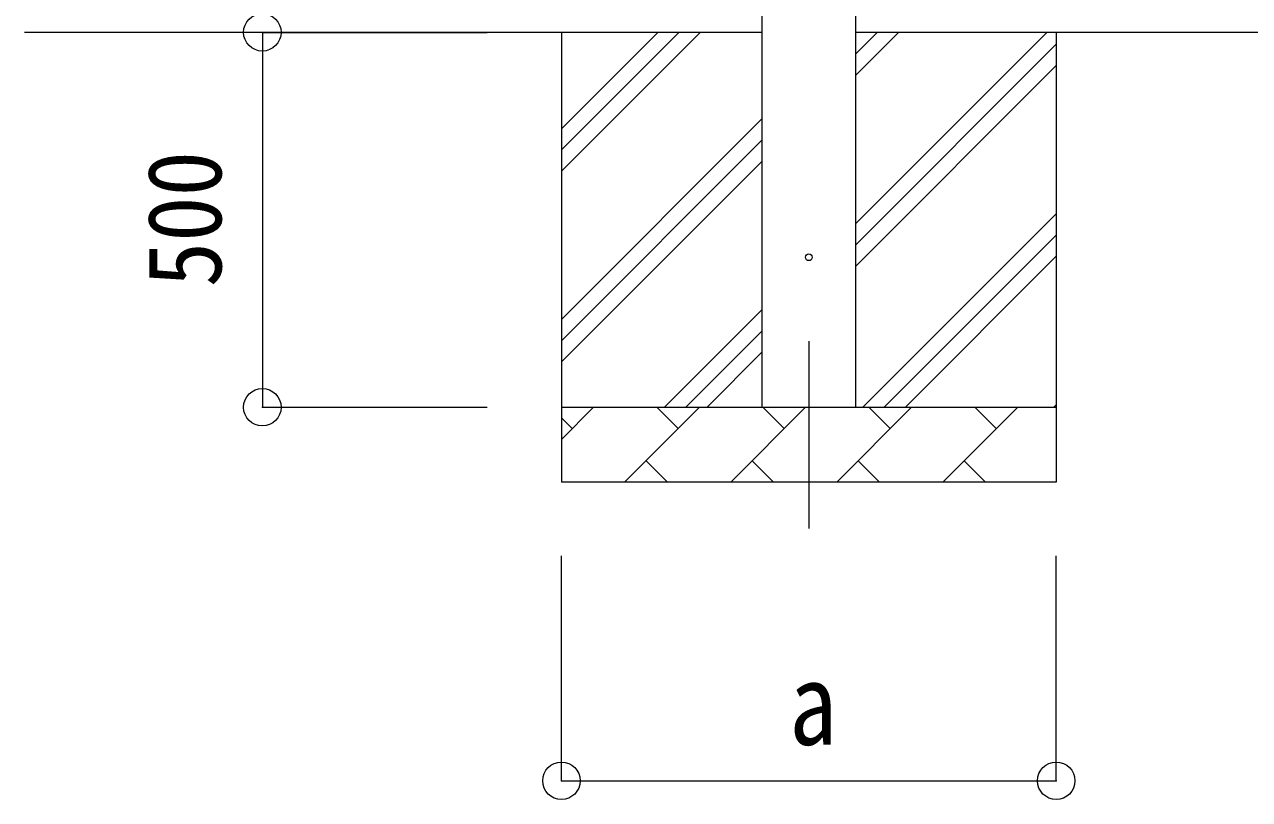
# Model space of a CAD drawing. Units: millimetres at full size, sheet at 1:50; details may follow other scales. Extents: x -14053 to 14053, y -9700 to 9700.
# Drawn here: x -10834 to -9199, y -182 to 852 of the extents above; entities that cross this region are included whole.
import ezdxf
from ezdxf.enums import TextEntityAlignment as Align

# ---------------------------------------------------------------- set-up
doc = ezdxf.new("R2010")
doc.units = ezdxf.units.MM
doc.header["$LTSCALE"] = 50
doc.header["$PDMODE"] = 32
doc.header["$PDSIZE"] = 50
doc.linetypes.add('CHAIN1', pattern=[8, 5, -1, 1, -1])
for name, color, linetype, lineweight in [('0-2_建具', 4, 'Continuous', 9), ('0-3_階段', 7, 'CHAIN1', 9), ('0-4_設備', 7, 'Continuous', 9), ('0-6_手摺', 6, 'Continuous', 9), ('0-8_外構', 6, 'Continuous', 9)]:
    doc.layers.add(name, color=color, linetype=linetype, lineweight=lineweight)
doc.styles.add('ＭＳ ゴシック', font='')
doc.styles.get('ＭＳ ゴシック').set_extended_font_data('MS Gothic')

msp = doc.modelspace()

# ---------------------------------------------------------------- linework, layer by layer
at = {"layer": '0-2_建具'}
for p, q in [((-9849.79, 3196.06), (-9849.79, 341.06)), ((-9724.79, 341.06), (-9724.79, 3196.06))]:
    msp.add_line(p, q, dxfattribs=at)
msp.add_circle((-9787.29, 541.06), 4.5, dxfattribs=at)
at = {"layer": '0-3_階段'}
msp.add_line((-9787.29, 429.4), (-9787.29, 142.95), dxfattribs=at)
at = {"layer": '0-4_設備'}
for p, q in [((-9849.79, 841.06), (-10833.58, 841.06)), ((-10117.29, 841.06), (-10117.29, 241.06)), ((-10117.29, 656.01), (-9932.24, 841.06)), ((-10117.29, 684.3), (-9960.53, 841.06)), ((-10117.29, 712.58), (-9988.81, 841.06)), ((-4513.29, 841.06), (-9724.79, 841.06)), ((-9724.79, 585.97), (-9469.69, 841.06)), ((-9724.79, 783.96), (-9667.68, 841.06)), ((-9724.79, 812.24), (-9695.97, 841.06)), ((-9457.29, 841.06), (-9457.29, 241.06)), ((-9724.79, 557.68), (-9457.29, 825.18)), ((-9724.79, 529.4), (-9457.29, 796.9)), ((-10117.29, 458.02), (-9849.79, 725.52)), ((-10117.29, 429.74), (-9849.79, 697.24)), ((-10117.29, 401.46), (-9849.79, 668.96)), ((-9715.13, 341.06), (-9457.29, 598.91)), ((-9686.85, 341.06), (-9457.29, 570.62)), ((-9658.57, 341.06), (-9457.29, 542.34)), ((-9979.69, 341.06), (-9849.79, 470.97)), ((-9951.41, 341.06), (-9849.79, 442.68)), ((-9923.12, 341.06), (-9849.79, 414.4)), ((-9460.58, 341.06), (-9457.29, 344.35)), ((-10117.29, 341.06), (-9457.29, 341.06)), ((-10117.29, 298.17), (-10074.4, 341.06)), ((-10102.95, 312.51), (-10117.29, 326.85)), ((-10032.98, 241.06), (-9932.98, 341.06)), ((-9961.53, 312.51), (-9990.08, 341.06)), ((-9891.56, 241.06), (-9791.56, 341.06)), ((-9820.11, 312.51), (-9848.66, 341.06)), ((-9750.13, 241.06), (-9650.13, 341.06)), ((-9678.69, 312.51), (-9707.24, 341.06)), ((-9608.71, 241.06), (-9508.71, 341.06)), ((-9537.27, 312.51), (-9565.82, 341.06)), ((-10004.42, 269.62), (-9975.87, 241.06)), ((-9863, 269.62), (-9834.45, 241.06)), ((-9721.58, 269.62), (-9693.03, 241.06)), ((-9580.16, 269.62), (-9551.61, 241.06)), ((-9457.29, 241.06), (-10117.29, 241.06))]:
    msp.add_line(p, q, dxfattribs=at)
at = {"layer": '0-6_手摺'}
msp.add_line((-10516.29, 841.06), (-10516.29, 341.06), dxfattribs=at)
at = {"layer": '0-8_外構'}
for p, q in [((-10516.29, 841.06), (-10216.29, 841.06)), ((-10516.29, 341.06), (-10216.29, 341.06)), ((-10117.29, -157.05), (-10117.29, 142.95)), ((-9457.29, -157.05), (-9457.29, 142.95)), ((-10117.29, -157.05), (-9457.29, -157.05))]:
    msp.add_line(p, q, dxfattribs=at)
for p in [(-10516.29, 841.06), (-10516.29, 341.06), (-10117.29, -157.05), (-9457.29, -157.05)]:
    msp.add_point(p, dxfattribs=at)

# ---------------------------------------------------------------- texts
at = {"layer": '0-8_外構', "color": 7, "style": 'ＭＳ ゴシック', "width": 0.9}
msp.add_text('500', height=98.97, rotation=90, dxfattribs=at).set_placement((-10541.29, 501.06), align=Align.BOTTOM_LEFT)
at = {"layer": '0-8_外構', "color": 7, "style": 'ＭＳ ゴシック', "width": 0.85}
msp.add_text('a', height=110, dxfattribs=at).set_placement((-9813.54, -142.05), align=Align.BOTTOM_LEFT)

doc.saveas('drawing.dxf')
